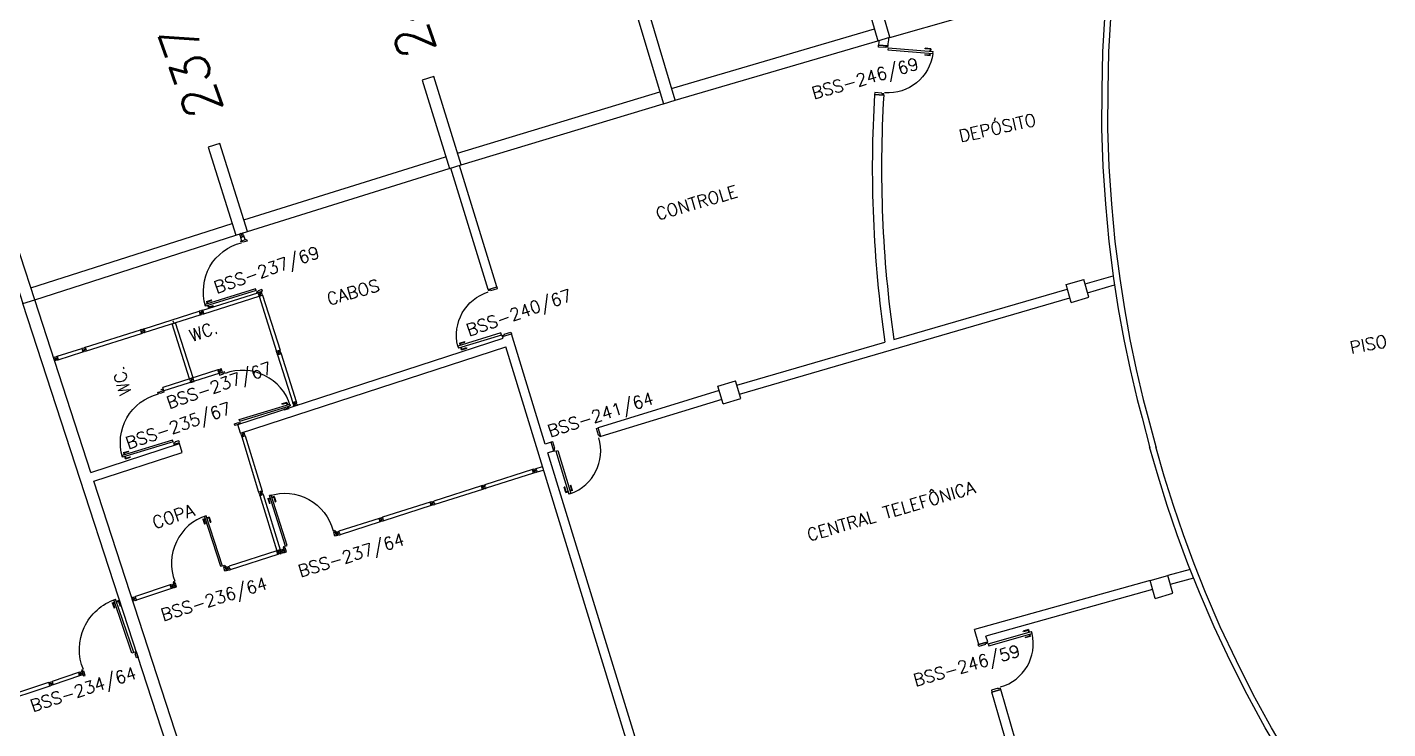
# Model space of a CAD drawing. Extents: x -152 to 150, y 325 to 437.
# Drawn here: x -131.81 to -109.69, y 399.38 to 410.78 of the extents above; entities that cross this region are included whole.
import ezdxf
from ezdxf.enums import TextEntityAlignment as Align

# ---------------------------------------------------------------- set-up
doc = ezdxf.new("R2010")
doc.units = 0
doc.header["$LTSCALE"] = 0.01
doc.header["$MEASUREMENT"] = 0
doc.header["$PDMODE"] = 98
doc.linetypes.add('HIDDEN', pattern=[0.375, 0.25, -0.125])
doc.layers.get('0').update_dxf_attribs({"linetype": 'CONTINUOUS'})
doc.layers.get('DEFPOINTS').update_dxf_attribs({"linetype": 'CONTINUOUS'})
for name, color, linetype in [('ALV', 2, 'CONTINUOUS'), ('DIV', 2, 'CONTINUOUS'), ('ESQ', 1, 'CONTINUOUS'), ('ESTR', 3, 'CONTINUOUS'), ('grapa', 1, 'HIDDEN'), ('NOPILAR1', 2, 'CONTINUOUS'), ('TEXTO', 2, 'CONTINUOUS'), ('TEXTO-CENTRO-CUSTO', 2, 'CONTINUOUS'), ('TEXTO-ENDEREÇO', 2, 'CONTINUOUS')]:
    doc.layers.add(name, color=color, linetype=linetype)
doc.styles.add('1', font='romans.shx')
doc.styles.add('NOPILAR', font='simplex.shx', dxfattribs={"height": 0.6})
doc.styles.add('UNB-100', font='simplex.shx', dxfattribs={"height": 3})
doc.styles.add('UNB-100-1', font='simplex.shx', dxfattribs={"height": 0.2})
doc.dimstyles.new('1-600', dxfattribs={"dimtxt": 1.1, "dimasz": 2.5, "dimexe": 2, "dimexo": 4, "dimgap": 0.2, "dimtad": 1, "dimdec": 0, "dimzin": 4, "dimdsep": 46, "dimlunit": 6, "dimtxsty": '1', "dimblk1": 'NONE', "dimblk2": 'NONE', "dimsah": 1, "dimcen": 0, "dimclrd": 2, "dimclre": 2, "dimclrt": 2, "dimadec": 0, "dimazin": 0, "dimtfac": 1, "dimtdec": 0, "dimtmove": 2, "dimatfit": 3, "dimldrblk": 'NONE', "dimfxl": 1, "dimtolj": 1, "dimtzin": 0, "dimarcsym": 0})

# ---------------------------------------------------------------- blocks, each defined once
blk = doc.blocks.new('PILAR-SSC')
blk.add_lwpolyline([(0, 0), (0, -1.5), (0.2, -1.5), (0.2, 0)], close=True)
blk = doc.blocks.new('PDV2D-SSC')
for p, q in [((-0.106, 0.965), (-0.076, 0.965)), ((-0.106, 0.05), (-0.106, 0.965)), ((-0.076, 0.05), (-0.076, 0.965)), ((-0.148, 0.925), (-0.108, 0.925)), ((-0.148, 0.925), (-0.148, 0.835)), ((-0.138, 0.835), (-0.148, 0.835)), ((-0.138, 0.915), (-0.108, 0.915)), ((-0.138, 0.915), (-0.138, 0.835)), ((-0.034, 0.925), (-0.074, 0.925)), ((-0.044, 0.915), (-0.074, 0.915)), ((-0.044, 0.915), (-0.044, 0.835)), ((-0.044, 0.835), (-0.034, 0.835)), ((-0.034, 0.925), (-0.034, 0.835)), ((-0.95, 0.05), (-0.97, 0.05)), ((-0.97, 0.05), (-0.97, 0.035)), ((-0.97, 0.035), (-0.97, -0.035)), ((-0.95, 0.02), (-0.95, 0.05)), ((-0.95, 0.02), (-0.94, 0.02)), ((-0.94, -0.05), (-0.94, 0.02)), ((-0.076, 0.05), (-0.106, 0.05)), ((-0.051, 0.02), (-0.061, 0.02)), ((-0.061, -0.05), (-0.061, 0.02)), ((-0.051, 0.05), (-0.031, 0.05)), ((-0.051, 0.02), (-0.051, 0.05)), ((-0.031, 0.05), (-0.031, -0.05)), ((-0.97, -0.035), (-0.97, -0.05)), ((-0.97, -0.05), (-0.94, -0.05)), ((-0.031, -0.05), (-0.061, -0.05))]:
    blk.add_line(p, q)
at = {"color": 1}
blk.add_arc((-0.076, 0.1), 0.865, 90, 183.3214, dxfattribs=at)
blk = doc.blocks.new('DIVMT-SSC')
for p, q in [((0, 0.005), (0, -0.005)), ((0, -0.005), (0, 0.005)), ((-0.03, -0.03), (-0.03, -0.97)), ((0.006, -0.03), (-0.006, -0.03)), ((-0.005, 0), (0.005, 0)), ((0.005, 0), (-0.005, 0)), ((0.006, -0.02), (0.006, -0.03)), ((0.03, -0.03), (0.03, -0.97)), ((0.03, -0.97), (-0.03, -0.97)), ((-0.006, -0.98), (-0.006, -0.97)), ((-0.006, -0.98), (0.006, -0.98)), ((0.006, -1.001), (-0.006, -1.001)), ((0.005, -0.97), (-0.005, -0.97)), ((0, -0.994), (0, -1.007)), ((0, -1.02), (0, -1.021)), ((0.006, -0.98), (0.006, -0.97))]:
    blk.add_line(p, q)
blk.add_lwpolyline([(0.006, -0.02), (-0.006, -0.02), (0.006, -0.02), (0.006, -0.03), (0.03, -0.03), (0.03, -0.008), (0.02, -0.008), (0.02, 0.008), (0.03, 0.008), (0.03, 0.03), (0.006, 0.03), (0.006, 0.02), (-0.006, 0.02), (-0.006, 0.03), (-0.03, 0.03), (-0.03, 0.008), (-0.02, 0.008), (-0.02, -0.008), (-0.03, -0.008), (-0.03, -0.03), (-0.006, -0.03), (-0.006, -0.02), (-0.006, -0.03)])
blk = doc.blocks.new('PDV2E-SSC')
at = {"layer": 'DIV'}
for p, q in [((0.034, 0.925), (0.034, 0.835)), ((0.034, 0.925), (0.074, 0.925)), ((0.044, 0.915), (0.044, 0.835)), ((0.044, 0.915), (0.074, 0.915)), ((0.076, 0.05), (0.076, 0.965)), ((0.106, 0.965), (0.076, 0.965)), ((0.106, 0.05), (0.106, 0.965)), ((0.148, 0.925), (0.108, 0.925)), ((0.138, 0.915), (0.108, 0.915)), ((0.138, 0.915), (0.138, 0.835)), ((0.148, 0.925), (0.148, 0.835)), ((0.044, 0.835), (0.034, 0.835)), ((0.138, 0.835), (0.148, 0.835)), ((0.031, 0.05), (0.031, -0.05)), ((0.051, 0.05), (0.031, 0.05)), ((0.051, 0.02), (0.051, 0.05)), ((0.051, 0.02), (0.061, 0.02)), ((0.061, -0.05), (0.061, 0.02)), ((0.076, 0.05), (0.106, 0.05)), ((0.95, 0.02), (0.94, 0.02)), ((0.94, -0.05), (0.94, 0.02)), ((0.95, 0.02), (0.95, 0.05)), ((0.95, 0.05), (0.97, 0.05)), ((0.97, 0.05), (0.97, 0.035)), ((0.97, 0.035), (0.97, -0.035)), ((0.031, -0.05), (0.061, -0.05)), ((0.97, -0.05), (0.94, -0.05)), ((0.97, -0.035), (0.97, -0.05))]:
    blk.add_line(p, q, dxfattribs=at)
at = {"layer": 'DIV', "color": 1}
blk.add_arc((0.076, 0.1), 0.865, 356.6786, 90, dxfattribs=at)
blk = doc.blocks.new('PD80-SSC')
at = {"color": 2}
for p, q in [((-0.777, 0.01), (-0.777, -0.03)), ((-0.777, 0.01), (-0.687, 0.01)), ((-0.687, 0), (-0.687, 0.01)), ((-0.075, 0), (0.075, 0)), ((-0.075, 0), (-0.075, -0.02)), ((0.075, -0.03), (0.075, 0)), ((-0.817, -0.065), (-0.817, -0.03)), ((-0.085, -0.03), (-0.817, -0.03)), ((-0.085, -0.065), (-0.817, -0.065)), ((-0.777, -0.105), (-0.777, -0.065)), ((-0.777, -0.105), (-0.687, -0.105)), ((-0.767, 0), (-0.767, -0.03)), ((-0.767, 0), (-0.687, 0)), ((-0.767, -0.095), (-0.767, -0.065)), ((-0.767, -0.095), (-0.687, -0.095)), ((-0.687, -0.095), (-0.687, -0.105)), ((-0.085, -0.03), (-0.085, -0.065)), ((-0.075, -0.02), (-0.04, -0.02)), ((-0.04, -0.03), (-0.04, -0.02)), ((-0.04, -0.03), (0.075, -0.03)), ((-0.075, -0.781), (-0.04, -0.781)), ((-0.075, -0.801), (-0.075, -0.781)), ((-0.075, -0.801), (0.075, -0.801)), ((-0.075, -0.802), (0.075, -0.802)), ((-0.04, -0.771), (0.075, -0.771)), ((-0.04, -0.771), (-0.04, -0.781)), ((0.075, -0.771), (0.075, -0.801))]:
    blk.add_line(p, q, dxfattribs=at)
at = {"color": 1}
blk.add_arc((-0.085, -0.03), 0.731, 182.6571, 270, dxfattribs=at)
blk = doc.blocks.new('MTT-SSC')
for p, q in [((-0.006, 0.03), (-0.03, 0.03)), ((-0.03, 0.008), (-0.03, 0.03)), ((-0.03, 0.008), (-0.02, 0.008)), ((-0.02, -0.008), (-0.02, 0.008)), ((-0.006, 0.0205), (-0.006, 0.03)), ((0.006, 0.0205), (-0.006, 0.0205)), ((0.0051, 0), (-0.0051, 0)), ((-0.0051, 0), (0.0051, 0)), ((0, -0.0051), (0, 0.0051)), ((0, 0.0051), (0, -0.0051)), ((0.006, 0.0205), (0.006, 0.03)), ((0.006, 0.03), (0.03, 0.03)), ((0.02, -0.008), (0.02, 0.008)), ((0.03, 0.008), (0.02, 0.008)), ((0.03, 0.008), (0.03, 0.03)), ((-0.03, -0.008), (-0.02, -0.008)), ((-0.03, -0.008), (-0.03, -0.03)), ((-0.03, -0.03), (-0.006, -0.03)), ((-0.03, -0.03), (-0.009, -0.03)), ((-0.009, -0.03), (-0.027, -0.03)), ((-0.006, -0.0205), (-0.006, -0.03)), ((-0.006, -0.0205), (-0.006, -0.03)), ((0.006, -0.0205), (-0.006, -0.0205)), ((-0.006, -0.0205), (0.006, -0.0205)), ((0.006, -0.0205), (0.006, -0.03)), ((0.006, -0.0205), (0.006, -0.03)), ((0.03, -0.03), (0.006, -0.03)), ((0.03, -0.008), (0.02, -0.008)), ((0.03, -0.008), (0.03, -0.03))]:
    blk.add_line(p, q)
blk = doc.blocks.new('PISOANF-SSC')
for p, q in [((0, 0), (-0.224, -0.6)), ((-0.224, -0.6), (-0.427, -1.2)), ((-0.427, -1.2), (-0.603, -1.8)), ((-0.603, -1.8), (-0.772, -2.4)), ((-0.772, -2.4), (-0.914, -3)), ((-0.914, -3), (-1.032, -3.6)), ((-1.032, -3.6), (-1.14, -4.2)), ((-1.14, -4.2), (-1.223, -4.8)), ((-1.223, -4.8), (-1.28, -5.3)), ((-1.28, -5.3), (-1.324, -5.8)), ((-1.324, -5.8), (-1.355, -6.3)), ((-1.355, -6.3), (-1.374, -6.8)), ((-1.374, -6.8), (-1.374, -7.111)), ((-1.374, -7.111), (-1.38, -7.611)), ((-1.374, -8.093), (-1.38, -7.593)), ((-1.355, -8.593), (-1.374, -8.093)), ((-1.324, -9.093), (-1.355, -8.593)), ((-1.28, -9.593), (-1.324, -9.093)), ((-1.223, -10.093), (-1.28, -9.593)), ((-1.14, -10.693), (-1.223, -10.093)), ((-1.032, -11.293), (-1.14, -10.693)), ((-0.914, -11.893), (-1.032, -11.293)), ((-0.772, -12.493), (-0.914, -11.893)), ((-0.603, -13.093), (-0.772, -12.493)), ((-0.427, -13.693), (-0.603, -13.093))]:
    blk.add_line(p, q)
blk.add_lwpolyline([(-0.224, -14.293), (-0.427, -13.693)], close=True)
blk.add_lwpolyline([(0, -14.893), (-0.224, -14.293)])
blk = doc.blocks.new('PE80-SSC')
at = {"color": 2}
for p, q in [((0.075, 0), (-0.075, 0)), ((-0.075, -0.03), (-0.075, 0)), ((0.075, 0), (0.075, -0.02)), ((0.777, 0.01), (0.687, 0.01)), ((0.687, 0), (0.687, 0.01)), ((0.777, 0.01), (0.777, -0.03)), ((0.04, -0.03), (-0.075, -0.03)), ((0.075, -0.02), (0.04, -0.02)), ((0.04, -0.03), (0.04, -0.02)), ((0.085, -0.03), (0.817, -0.03)), ((0.085, -0.03), (0.085, -0.065)), ((0.085, -0.065), (0.817, -0.065)), ((0.767, 0), (0.687, 0)), ((0.767, -0.095), (0.687, -0.095)), ((0.687, -0.095), (0.687, -0.105)), ((0.777, -0.105), (0.687, -0.105)), ((0.767, 0), (0.767, -0.03)), ((0.767, -0.095), (0.767, -0.065)), ((0.777, -0.105), (0.777, -0.065)), ((0.817, -0.065), (0.817, -0.03)), ((0.04, -0.771), (-0.075, -0.771)), ((-0.075, -0.771), (-0.075, -0.801)), ((0.075, -0.801), (-0.075, -0.801)), ((0.075, -0.802), (-0.075, -0.802)), ((0.04, -0.771), (0.04, -0.781)), ((0.075, -0.781), (0.04, -0.781)), ((0.075, -0.801), (0.075, -0.781))]:
    blk.add_line(p, q, dxfattribs=at)
at = {"color": 1}
blk.add_arc((0.085, -0.03), 0.731, 270, 357.3429, dxfattribs=at)
blk = doc.blocks.new('*D71')
at = {"layer": 'DEFPOINTS', "color": 0, "transparency": 16777216}
for p in [(-120.213, 418.267), (-114.89, 413.002), (-114.486, 411.557), (-125.382, 409.923), (-124.03, 405.588)]:
    blk.add_point(p, dxfattribs=at)
at = {"layer": 'TEXTO-CENTRO-CUSTO', "color": 2, "lineweight": -2, "transparency": 16777216}
blk.add_line((-126.574, 413.741), (-127.915, 418.037), dxfattribs=at)
blk.add_arc((-16.932, 62.388), 370.563, 105.60976, 107.33081, dxfattribs=at)
at = {"layer": 'TEXTO-CENTRO-CUSTO', "color": 2, "transparency": 16777216, "insert": (-122.206, 418.465), "char_height": 1.1, "attachment_point": 5, "rotation": 16.4703, "style": '1'}
blk.add_mtext('\\A1;Telefonia', dxfattribs=at)
blk = doc.blocks.new('_NONE')
at = {"color": 0, "linetype": 'ByBlock'}
blk.add_circle((0, 0), 0.25, dxfattribs=at)
blk = doc.blocks.new('*D72')
at = {"layer": 'DEFPOINTS', "color": 0, "transparency": 16777216}
for p in [(-129.606, 415.423), (-125.382, 409.923), (-132.149, 407.781), (-131.685, 406.355), (-124.03, 405.588)]:
    blk.add_point(p, dxfattribs=at)
at = {"layer": 'TEXTO-CENTRO-CUSTO', "color": 2, "lineweight": -2, "transparency": 16777216}
blk.add_line((-133.389, 411.585), (-134.782, 415.861), dxfattribs=at)
blk.add_arc((43.347, -130.781), 572.933, 107.33081, 108.04877, dxfattribs=at)
at = {"layer": 'TEXTO-CENTRO-CUSTO', "color": 2, "transparency": 16777216, "insert": (-130.974, 415.776), "char_height": 1.1, "attachment_point": 5, "rotation": 17.6898, "style": '1'}
blk.add_mtext('\\A1;NURE', dxfattribs=at)
blk = doc.blocks.new('*D73')
at = {"layer": 'DEFPOINTS', "color": 0, "transparency": 16777216}
for p in [(-138.88, 412.397), (-132.149, 407.781), (-131.685, 406.355), (-146.024, 402.971), (-145.511, 401.562)]:
    blk.add_point(p, dxfattribs=at)
at = {"layer": 'TEXTO-CENTRO-CUSTO', "color": 2, "lineweight": -2, "transparency": 16777216}
blk.add_line((-147.393, 406.73), (-148.941, 410.983), dxfattribs=at)
blk.add_arc((1.463, -2.246), 437.75, 108.04877, 110, dxfattribs=at)
at = {"layer": 'TEXTO-CENTRO-CUSTO', "color": 2, "transparency": 16777216, "insert": (-141.475, 412.303), "char_height": 1.1, "attachment_point": 5, "rotation": 19.0244, "style": '1'}
blk.add_mtext('\\A1;IL', dxfattribs=at)
blk = doc.blocks.new('junta')
at = {"layer": 'DIV'}
for p, q in [((0.003, 0.064), (-0.018, 0.057)), ((-0.018, 0.057), (-0.011, 0.034)), ((0, 0), (-0.018, 0.057)), ((-0.018, 0.057), (-0.011, 0.037)), ((-0.011, 0.037), (-0.017, 0.054)), ((-0.001, 0.037), (-0.011, 0.034)), ((-0.001, 0.037), (-0.011, 0.034)), ((-0.007, 0.024), (-0.01, 0.033)), ((0.002, 0.026), (-0.007, 0.023)), ((0.002, 0.026), (-0.007, 0.023)), ((0, 0), (-0.007, 0.023)), ((0.002, 0.026), (-0.001, 0.037)), ((-0.001, 0.037), (0.002, 0.026)), ((0.021, 0.006), (0, 0)), ((0.003, 0.064), (0.006, 0.054)), ((0.006, 0.054), (0.022, 0.059)), ((0.015, 0.036), (0.025, 0.039)), ((0.025, 0.039), (0.015, 0.036)), ((0.021, 0.033), (0.018, 0.042)), ((0.018, 0.042), (0.021, 0.033)), ((0.018, 0.016), (0.033, 0.021)), ((0.021, 0.006), (0.018, 0.016)), ((0.019, 0.069), (0.04, 0.075)), ((0.019, 0.069), (0.022, 0.059)), ((0.036, 0.011), (0.033, 0.021)), ((0.036, 0.011), (0.057, 0.018)), ((0.038, 0.049), (0.047, 0.052)), ((0.041, 0.038), (0.038, 0.049)), ((0.047, 0.052), (0.04, 0.075)), ((0.041, 0.038), (0.05, 0.041)), ((0.05, 0.041), (0.057, 0.018))]:
    blk.add_line(p, q, dxfattribs=at)

msp = doc.modelspace()

# ---------------------------------------------------------------- linework, layer by layer
at = {"layer": 'ALV'}
for p, q in [((-117.79, 410.619), (-114.487, 411.557)), ((-121.333, 409.789), (-118.038, 410.756)), ((-121.277, 409.598), (-117.982, 410.564)), ((-117.972, 410.491), (-117.822, 410.479)), ((-124.813, 408.738), (-121.527, 409.732)), ((-124.755, 408.546), (-121.469, 409.54)), ((-118.034, 409.692), (-117.884, 409.68)), ((-128.284, 407.656), (-125.006, 408.679)), ((-128.225, 407.465), (-124.947, 408.488)), ((-124.316, 406.52), (-124.923, 408.495)), ((-124.173, 406.564), (-124.779, 408.539)), ((-131.746, 406.546), (-128.477, 407.596)), ((-131.685, 406.355), (-128.415, 407.405)), ((-114.615, 406.613), (-114.157, 406.746)), ((-124.316, 406.52), (-124.173, 406.564)), ((-117.723, 405.708), (-114.903, 406.529)), ((-114.574, 406.468), (-114.134, 406.597)), ((-127.413, 392.6), (-131.875, 406.293)), ((-130.77, 403.549), (-131.685, 406.355)), ((-120.231, 404.822), (-114.862, 406.385)), ((-124.081, 405.755), (-123.938, 405.799)), ((-124.074, 405.732), (-124.081, 405.755)), ((-123.388, 404.01), (-123.938, 405.799)), ((-128.383, 404.327), (-124.074, 405.732)), ((-128.339, 404.184), (-124.03, 405.588)), ((-120.621, 394.489), (-124.03, 405.588)), ((-120.273, 404.966), (-117.868, 405.666)), ((-120.562, 404.878), (-122.526, 404.275)), ((-120.518, 404.735), (-122.482, 404.132)), ((-128.339, 404.184), (-128.383, 404.327)), ((-122.482, 404.132), (-122.526, 404.275)), ((-130.77, 403.549), (-129.334, 404.018)), ((-129.29, 403.874), (-129.334, 404.018)), ((-123.293, 404.04), (-123.388, 404.01)), ((-123.249, 403.896), (-123.293, 404.04)), ((-130.724, 403.407), (-129.29, 403.874)), ((-123.249, 403.896), (-123.344, 403.867)), ((-120.477, 394.533), (-123.344, 403.867)), ((-127.222, 392.662), (-130.724, 403.407)), ((-113.559, 401.791), (-116.412, 400.994)), ((-112.906, 401.973), (-113.27, 401.872)), ((-112.85, 401.833), (-113.229, 401.727)), ((-113.518, 401.647), (-116.225, 400.89)), ((-116.342, 400.753), (-116.412, 400.994)), ((-116.197, 400.794), (-116.225, 400.89)), ((-116.342, 400.753), (-116.197, 400.794)), ((-116.129, 399.98), (-115.986, 400.021)), ((-114.788, 395.915), (-115.986, 400.021)), ((-115.814, 398.896), (-116.129, 399.98))]:
    msp.add_line(p, q, dxfattribs=at)
for radius, start, end in [(19.675, 173.831, 174.2264), (19.825, 174.0089, 174.2364), (19.825, 176.5514, 188.2186), (19.675, 176.5613, 188.1571)]:
    msp.add_arc((-98.247, 408.5), radius, start, end, dxfattribs=at)
at = {"layer": 'DIV'}
for p, q in [((-128.336, 407.43), (-128.359, 407.423)), ((-128.352, 407.402), (-128.359, 407.423)), ((-128.352, 407.402), (-128.343, 407.405)), ((-128.347, 407.387), (-128.338, 407.39)), ((-128.347, 407.387), (-128.341, 407.366)), ((-128.338, 407.39), (-128.343, 407.405)), ((-128.284, 407.384), (-128.341, 407.366)), ((-128.341, 407.366), (-128.318, 407.373)), ((-128.341, 407.366), (-128.321, 407.372)), ((-128.341, 407.366), (-128.323, 407.311)), ((-128.321, 407.372), (-128.338, 407.367)), ((-128.333, 407.421), (-128.336, 407.43)), ((-128.322, 407.425), (-128.333, 407.421)), ((-128.316, 407.405), (-128.326, 407.402)), ((-128.326, 407.402), (-128.316, 407.405)), ((-128.325, 407.434), (-128.302, 407.441)), ((-128.322, 407.425), (-128.325, 407.434)), ((-128.32, 407.399), (-128.323, 407.408)), ((-128.323, 407.408), (-128.32, 407.399)), ((-128.309, 407.386), (-128.321, 407.382)), ((-128.321, 407.382), (-128.309, 407.386)), ((-128.321, 407.382), (-128.318, 407.373)), ((-128.321, 407.382), (-128.318, 407.373)), ((-128.307, 407.376), (-128.317, 407.373)), ((-128.309, 407.386), (-128.306, 407.377)), ((-128.309, 407.386), (-128.306, 407.377)), ((-128.284, 407.384), (-128.306, 407.377)), ((-128.295, 407.42), (-128.305, 407.417)), ((-128.3, 407.402), (-128.305, 407.417)), ((-128.295, 407.42), (-128.302, 407.441)), ((-128.29, 407.405), (-128.3, 407.402)), ((-128.29, 407.405), (-128.284, 407.384)), ((-128.284, 407.384), (-128.266, 407.329)), ((-131.322, 405.436), (-130.92, 405.563)), ((-130.92, 405.563), (-130.901, 405.506)), ((-130.903, 405.543), (-130.912, 405.54)), ((-130.912, 405.539), (-130.909, 405.53)), ((-130.9, 405.532), (-130.909, 405.529)), ((-130.9, 405.532), (-130.903, 405.543)), ((-130.888, 405.542), (-130.875, 405.546)), ((-130.883, 405.55), (-130.879, 405.538)), ((-130.863, 405.549), (-130.862, 405.55)), ((-131.358, 405.424), (-131.379, 405.418)), ((-131.371, 405.395), (-131.379, 405.418)), ((-131.362, 405.398), (-131.371, 405.395)), ((-131.359, 405.386), (-131.368, 405.383)), ((-131.368, 405.383), (-131.361, 405.361)), ((-131.362, 405.398), (-131.359, 405.386)), ((-131.34, 405.367), (-131.361, 405.361)), ((-131.358, 405.424), (-131.355, 405.415)), ((-131.339, 405.42), (-131.355, 405.415)), ((-131.336, 405.4), (-131.346, 405.397)), ((-131.346, 405.397), (-131.336, 405.4)), ((-131.343, 405.429), (-131.322, 405.436)), ((-131.343, 405.429), (-131.339, 405.42)), ((-131.343, 405.403), (-131.34, 405.393)), ((-131.34, 405.393), (-131.343, 405.403)), ((-131.327, 405.382), (-131.343, 405.377)), ((-131.34, 405.367), (-131.343, 405.377)), ((-131.324, 405.372), (-131.327, 405.382)), ((-131.324, 405.372), (-131.303, 405.379)), ((-131.323, 405.41), (-131.314, 405.413)), ((-131.323, 405.41), (-131.314, 405.413)), ((-131.323, 405.41), (-131.32, 405.399)), ((-131.32, 405.399), (-131.323, 405.41)), ((-131.322, 405.436), (-131.314, 405.413)), ((-131.322, 405.436), (-131.303, 405.379)), ((-131.32, 405.399), (-131.311, 405.402)), ((-131.32, 405.399), (-131.311, 405.402)), ((-131.314, 405.412), (-131.311, 405.403)), ((-131.303, 405.379), (-131.311, 405.402)), ((-131.31, 405.399), (-131.304, 405.382)), ((-131.303, 405.379), (-131.31, 405.399)), ((-131.303, 405.379), (-130.901, 405.506)), ((-127.68, 405.476), (-127.737, 405.458)), ((-127.737, 405.458), (-127.491, 404.682)), ((-127.68, 405.476), (-127.434, 404.701)), ((-127.434, 404.701), (-127.491, 404.682)), ((-123.593, 403.595), (-124.368, 403.348)), ((-123.576, 403.538), (-124.35, 403.291)), ((-123.536, 403.613), (-123.433, 403.645)), ((-123.518, 403.556), (-123.415, 403.587)), ((-124.425, 403.331), (-125.199, 403.084)), ((-124.407, 403.273), (-125.182, 403.026)), ((-125.257, 403.066), (-126.031, 402.819)), ((-125.239, 403.009), (-126.013, 402.762)), ((-126.088, 402.802), (-126.74, 402.594)), ((-126.071, 402.744), (-126.722, 402.537)), ((-127.752, 402.273), (-128.526, 402.026)), ((-127.734, 402.215), (-128.508, 401.968)), ((-128.562, 402.015), (-128.583, 402.008)), ((-128.583, 402.008), (-128.576, 401.985)), ((-128.566, 401.951), (-128.583, 402.008)), ((-128.583, 402.008), (-128.577, 401.988)), ((-128.577, 401.988), (-128.582, 402.005)), ((-128.562, 402.015), (-128.559, 402.005)), ((-128.559, 402.005), (-128.544, 402.01)), ((-128.551, 401.987), (-128.541, 401.99)), ((-128.541, 401.99), (-128.551, 401.987)), ((-128.547, 402.019), (-128.526, 402.026)), ((-128.547, 402.019), (-128.544, 402.01)), ((-128.544, 401.983), (-128.547, 401.993)), ((-128.547, 401.993), (-128.544, 401.983)), ((-128.528, 402), (-128.519, 402.003)), ((-128.524, 401.989), (-128.528, 402)), ((-128.519, 402.003), (-128.526, 402.026)), ((-128.524, 401.989), (-128.515, 401.991)), ((-128.515, 401.991), (-128.508, 401.968)), ((-128.567, 401.988), (-128.576, 401.985)), ((-128.567, 401.988), (-128.576, 401.985)), ((-128.573, 401.975), (-128.576, 401.984)), ((-128.564, 401.977), (-128.573, 401.974)), ((-128.564, 401.977), (-128.573, 401.974)), ((-128.566, 401.951), (-128.573, 401.974)), ((-128.564, 401.977), (-128.567, 401.988)), ((-128.567, 401.988), (-128.564, 401.977)), ((-128.545, 401.957), (-128.566, 401.951)), ((-128.547, 401.967), (-128.532, 401.972)), ((-128.545, 401.957), (-128.547, 401.967)), ((-128.529, 401.962), (-128.532, 401.972)), ((-128.529, 401.962), (-128.508, 401.968)), ((-129.481, 401.721), (-130.048, 401.53)), ((-129.463, 401.664), (-130.03, 401.472)), ((-130.973, 400.298), (-131.401, 400.153)), ((-130.954, 400.241), (-131.382, 400.097)), ((-130.952, 400.305), (-130.973, 400.298)), ((-130.973, 400.298), (-130.965, 400.276)), ((-130.973, 400.298), (-130.954, 400.241)), ((-130.956, 400.278), (-130.965, 400.276)), ((-130.956, 400.278), (-130.965, 400.276)), ((-130.965, 400.275), (-130.962, 400.265)), ((-130.953, 400.267), (-130.962, 400.264)), ((-130.953, 400.267), (-130.962, 400.264)), ((-130.954, 400.241), (-130.962, 400.264)), ((-130.961, 400.261), (-130.955, 400.244)), ((-130.954, 400.241), (-130.961, 400.261)), ((-130.956, 400.278), (-130.953, 400.267)), ((-130.953, 400.267), (-130.956, 400.278)), ((-130.933, 400.248), (-130.954, 400.241)), ((-130.952, 400.305), (-130.949, 400.296)), ((-130.949, 400.296), (-130.934, 400.301)), ((-130.94, 400.278), (-130.93, 400.281)), ((-130.93, 400.281), (-130.94, 400.278)), ((-130.937, 400.31), (-130.916, 400.317)), ((-130.937, 400.31), (-130.934, 400.301)), ((-130.937, 400.284), (-130.934, 400.274)), ((-130.934, 400.274), (-130.937, 400.284)), ((-130.936, 400.258), (-130.921, 400.263)), ((-130.933, 400.248), (-130.936, 400.258)), ((-130.918, 400.253), (-130.921, 400.263)), ((-130.918, 400.291), (-130.909, 400.294)), ((-130.918, 400.291), (-130.914, 400.28)), ((-130.918, 400.253), (-130.897, 400.26)), ((-130.909, 400.294), (-130.916, 400.317)), ((-130.914, 400.28), (-130.905, 400.283)), ((-130.905, 400.283), (-130.897, 400.26)), ((-131.438, 400.109), (-131.439, 400.109)), ((-131.413, 400.118), (-131.426, 400.113)), ((-131.422, 400.121), (-131.418, 400.109)), ((-131.402, 400.128), (-131.393, 400.131)), ((-131.398, 400.116), (-131.402, 400.128)), ((-131.401, 400.153), (-131.382, 400.097)), ((-131.398, 400.116), (-131.389, 400.119)), ((-131.393, 400.13), (-131.389, 400.12))]:
    msp.add_line(p, q, dxfattribs=at)
at = {"layer": 'ESTR'}
for p, q in [((-114.924, 406.601), (-114.636, 406.684)), ((-114.554, 406.395), (-114.636, 406.684)), ((-114.554, 406.395), (-114.636, 406.684)), ((-114.842, 406.312), (-114.924, 406.601)), ((-114.842, 406.312), (-114.554, 406.395)), ((-120.583, 404.95), (-120.295, 405.037)), ((-120.497, 404.663), (-120.583, 404.95)), ((-120.21, 404.75), (-120.295, 405.037)), ((-120.21, 404.75), (-120.295, 405.037)), ((-120.497, 404.663), (-120.21, 404.75)), ((-113.559, 401.791), (-113.271, 401.874)), ((-113.477, 401.502), (-113.559, 401.791)), ((-113.189, 401.585), (-113.271, 401.874)), ((-113.477, 401.502), (-113.189, 401.585))]:
    msp.add_line(p, q, dxfattribs=at)
for points in [[(-121.897, 410.978), (-121.468, 409.541), (-121.277, 409.598), (-121.705, 411.035)], [(-125.387, 409.922), (-124.946, 408.488), (-124.755, 408.546), (-125.196, 409.98)], [(-128.868, 408.835), (-128.415, 407.405), (-128.225, 407.466), (-128.677, 408.896)], [(-132.34, 407.719), (-131.875, 406.293), (-131.685, 406.355), (-132.149, 407.781)]]:
    msp.add_lwpolyline(points, close=True, dxfattribs=at)

# ---------------------------------------------------------------- block references
at = {"layer": 'ALV', "rotation": 15.29147446556139}
for p in [(-114.237, 411.655), (-114.137, 411.655)]:
    msp.add_blockref('PISOANF-SSC', p, dxfattribs=at)
at = {"layer": 'DIV'}
for p, xscale, yscale, zscale, rotation in [((-128.02, 406.451), -0.9394975429190345, 0.939497542919014, 0.9394975429190124, 107.0735398700569), ((-128.376, 404.299), 0.9394975429190304, 0.9394975429190304, 0.9394975429190304, 287.0735398700561), ((-129.369, 403.994), -0.9394975429190345, 0.939497542919014, 0.9394975429190124, 107.0735398700569), ((-127.661, 402.286), -0.9394975429190621, 0.9394975429189981, 0.9394975429190124, 17.7859587495036), ((-128.552, 402.004), 0.939497542919062, 0.939497542919062, 0.939497542919062, 17.78680158992427)]:
    msp.add_blockref('PDV2D-SSC', p, dxfattribs=dict(at, xscale=xscale, yscale=yscale, zscale=zscale, rotation=rotation))
for name, p, rotation in [('DIVMT-SSC', (-128.973, 406.148), 107.5609756097414), ('DIVMT-SSC', (-128.019, 406.449), 17.56097560975559), ('DIVMT-SSC', (-129.927, 405.846), 107.5609756097414), ('DIVMT-SSC', (-129.131, 405.048), 197.5609756097623), ('DIVMT-SSC', (-130.881, 405.544), 107.5609756097414), ('MTT-SSC', (-127.717, 405.495), 287.0735398700554), ('DIVMT-SSC', (-128.671, 405.194), 287.5609756097447), ('MTT-SSC', (-127.453, 404.662), 287.0735398700554), ('DIVMT-SSC', (-128.301, 404.165), 17.0735398700464), ('DIVMT-SSC', (-128.008, 403.209), 17.0735398700464)]:
    msp.add_blockref(name, p, dxfattribs=dict(at, rotation=rotation))
at = {"layer": 'DIV', "xscale": -1}
for name, p, rotation in [('PDV2E-SSC', (-129.988, 400.6), 18.69665206628219), ('DIVMT-SSC', (-131.42, 400.115), 288.3689138888985)]:
    msp.add_blockref(name, p, dxfattribs=dict(at, rotation=rotation))
at = {"layer": 'ESQ', "xscale": -1}
for p, rotation in [((-117.897, 410.485), 355.5380038712975), ((-124.009, 405.778), 196.9881481152836)]:
    msp.add_blockref('PD80-SSC', p, dxfattribs=dict(at, rotation=rotation))
at = {"layer": 'ESQ'}
for name, p, rotation in [('PD80-SSC', (-123.271, 403.968), 106.988148115396), ('PE80-SSC', (-116.277, 400.771), 15.91025297955424)]:
    msp.add_blockref(name, p, dxfattribs=dict(at, rotation=rotation))
at = {"layer": 'ESTR', "rotation": 16.0975609756103}
msp.add_blockref('PILAR-SSC', (-118.398, 412.005), dxfattribs=at)
msp.add_blockref('PILAR-SSC', (-118.398, 412.005), dxfattribs=at)
at = {"layer": 'grapa'}
for p in [(-123.576, 403.538), (-124.407, 403.273), (-125.239, 403.009), (-126.071, 402.744), (-126.779, 402.519), (-127.734, 402.215), (-127.677, 402.233), (-129.463, 401.664), (-130.088, 401.455)]:
    msp.add_blockref('junta', p, dxfattribs=at)

# ---------------------------------------------------------------- texts
at = {"layer": 'NOPILAR1', "style": 'NOPILAR'}
for s, p in [('240', (-125.15, 410.416)), ('237', (-128.615, 409.442))]:
    msp.add_text(s, height=0.6, rotation=109.1434, dxfattribs=at).set_placement(p)
at = {"layer": 'TEXTO', "style": 'UNB-100'}
for s, rotation, p in [('DEPÓSITO', 12.4563, (-116.64, 408.913)), ('CONTROLE', 16.2631, (-121.557, 407.646)), ('CABOS', 15.8143, (-126.903, 406.262)), ('PISO ANFITEATRO', 10.8057, (-110.289, 405.476)), ('CENTRAL TELEFÔNICA', 16.2252, (-119.099, 402.43))]:
    msp.add_text(s, height=0.2, rotation=rotation, dxfattribs=at).set_placement(p)
for s, rotation, p in [('WC.', 18.7859, (-128.91, 405.745)), ('WC.', 106.9437, (-130.175, 405.065)), ('COPA', 18.7859, (-129.4, 402.74))]:
    msp.add_text(s, height=0.2, rotation=rotation, dxfattribs=at).set_placement(p, align=Align.CENTER)
at = {"layer": 'TEXTO-ENDEREÇO', "style": 'UNB-100-1'}
for s, rotation, p in [('BSS-246/69', 16.0824, (-118.162, 409.857)), ('BSS-237/69', 19.2824, (-127.882, 406.748)), ('BSS-240/67', 19.2824, (-123.782, 406.051)), ('BSS-237/67', 19.2824, (-128.654, 404.872)), ('BSS-235/67', 19.2824, (-129.318, 404.216)), ('BSS-241/64', 18.0626, (-122.458, 404.393)), ('BSS-237/64', 17.4559, (-126.512, 402.108)), ('BSS-236/64', 17.4559, (-128.74, 401.397)), ('BSS-246/59', 16.0824, (-116.511, 400.315)), ('BSS-234/64', 18.1275, (-130.865, 399.929))]:
    msp.add_text(s, height=0.2, rotation=rotation, dxfattribs=at).set_placement(p, align=Align.CENTER)

# ---------------------------------------------------------------- dimensions: what is measured, and where the dimension line sits
at = {"layer": 'TEXTO-CENTRO-CUSTO'}
for base, line1, line2, text, picture, middle in [((-120.213, 418.267), ((-124.03, 405.588), (-125.382, 409.923)), ((-114.89, 413.002), (-114.486, 411.557)), 'Telefonia', '*D71', (-122.206, 418.465)), ((-129.606, 415.423), ((-131.685, 406.355), (-132.149, 407.781)), ((-124.03, 405.588), (-125.382, 409.923)), 'NURE', '*D72', (-130.974, 415.776)), ((-138.88, 412.397), ((-146.024, 402.971), (-145.511, 401.562)), ((-131.685, 406.355), (-132.149, 407.781)), 'IL', '*D73', (-141.475, 412.303))]:
    dim = msp.add_angular_dim_2l(base=base, line1=line1, line2=line2, text=text, dimstyle='1-600', override={"dimse1": 1, "dimazin": 1}, dxfattribs=at)
    dim.commit()
    dim.dimension.update_dxf_attribs({"geometry": picture, "text_midpoint": middle})

doc.saveas('drawing.dxf')
